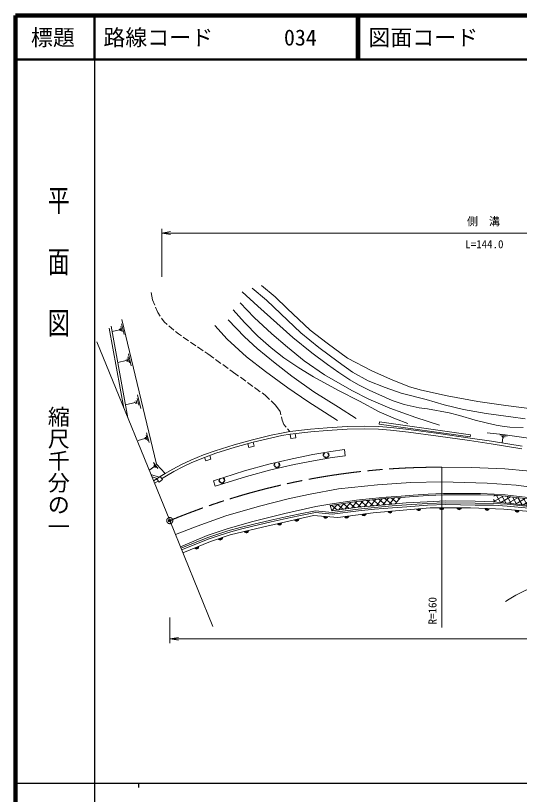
# Model space of a CAD drawing. Units: millimetres, scale not verified. Extents: x 40000 to 680000, y 20000 to 380000.
# Drawn here: x 40000 to 154790, y 202409 to 380000 of the extents above; entities that cross this region are included whole.
import ezdxf
from ezdxf.enums import TextEntityAlignment as Align

# ---------------------------------------------------------------- set-up
doc = ezdxf.new("R2010")
doc.units = ezdxf.units.MM
doc.header["$LTSCALE"] = 1000
doc.header["$PDMODE"] = 32
doc.header["$PDSIZE"] = 500
doc.linetypes.add('CHAIN', pattern=[18.5, 12, -1.5, 3.5, -1.5])
for name, color, linetype, lineweight in [('M-BMK', 2, 'CHAIN', 13), ('M-BMK-OTRS', 5, 'Continuous', 13), ('M-STR-HTXT', 7, 'Continuous', 13), ('M-TTL', 2, 'Continuous', 140), ('M-TTL-BAND', 7, 'Continuous', 25), ('M-TTL-LINE', 7, 'Continuous', 50), ('M-WORK', 1, 'Continuous', 13)]:
    doc.layers.add(name, color=color, linetype=linetype, lineweight=lineweight)
doc.layers.add('M-OTRS', color=6, linetype='Continuous')
doc.layers.add('M-TTL-TXT', color=7, linetype='Continuous')
doc.styles.add('@ＭＳ ゴシック', font='')
doc.styles.add('ＭＳ ゴシック', font='')
doc.styles.get('@ＭＳ ゴシック').set_extended_font_data('@MS Gothic')
doc.styles.get('ＭＳ ゴシック').set_extended_font_data('MS Gothic')

# ---------------------------------------------------------------- blocks, each defined once
blk = doc.blocks.new('open_arrow')
at = {"color": 0, "linetype": 'Continuous', "lineweight": -2}
blk.add_lwpolyline([(7.5, 1.25), (0, 0), (7.5, -1.25)], dxfattribs=at)

msp = doc.modelspace()

# ---------------------------------------------------------------- hatches: boundary and pattern name
at = {"layer": 'M-WORK'}
h = msp.add_hatch(dxfattribs=at)
h.set_pattern_fill('USER', color=256, style=0, pattern_type=2)
h.set_pattern_definition([(50, (114091, 267904), (-766.044, 642.79), []), (140, (114091, 267904), (-642.79, -766.044), [])])
h.paths.add_polyline_path([(111645, 268266), (114707, 268734), (117742, 269170), (121244, 269575), (124427, 269925), (127876, 270091), (126587, 268706), (121677, 268208), (118004, 267876), (112023, 267045)])
h = msp.add_hatch(dxfattribs=at)
h.set_pattern_fill('USER', color=256, style=0, pattern_type=2)
h.set_pattern_definition([(30, (149985, 269811), (-500, 866.025), []), (120, (149985, 269811), (-866.025, -500), [])])
h.paths.add_polyline_path([(149027, 270608), (151529, 270405), (154123, 270148), (156736, 269780), (159688, 269318), (164338, 268636), (168473, 267953), (173348, 267251), (172438, 266227), (164482, 267296), (157007, 268282), (152078, 268835), (148829, 269149)])

# ---------------------------------------------------------------- linework, layer by layer
at = {"layer": 'M-BMK'}
msp.add_lwpolyline([(137117, 277014), (143907, 276969), (151466, 276637), (156435, 276166), (163551, 275114), (173612, 273452), (205886, 268493), (222478, 265876), (231176, 264940), (240636, 264363), (249637, 264195), (262457, 264507), (267579, 264881), (273143, 265358), (281146, 266487), (291612, 268729), (311588, 273713), (320118, 275853), (324259, 276952), (342834, 281673), (370819, 288622)], dxfattribs=at)
msp.add_circle((75129, 264841), 700, dxfattribs=at)
msp.add_arc((136349, 117016), 160000, 89.72521, 112.49648, dxfattribs=at)
at = {"layer": 'M-BMK-OTRS'}
for p, q in [((75129, 264841), (58542, 305615)), ((84937, 240732), (75129, 264841))]:
    msp.add_line(p, q, dxfattribs=at)
at = {"layer": 'M-OTRS'}
msp.add_point((75129, 264841), dxfattribs=at)
at = {"layer": 'M-STR-HTXT'}
for p, q in [((73306, 320400), (73306, 331411)), ((73306, 330411), (220361, 330411)), ((137117, 277014), (137134, 240434)), ((75129, 242721), (75129, 236894)), ((75129, 237894), (527173, 237894))]:
    msp.add_line(p, q, dxfattribs=at)
at = {"layer": 'M-TTL'}
for p, q in [((40000, 380000), (40000, 20000)), ((680000, 380000), (40000, 380000))]:
    msp.add_line(p, q, dxfattribs=at)
at = {"layer": 'M-TTL-BAND'}
for p, q in [((58000, 370000), (58000, 20000)), ((40000, 205000), (579000, 205000)), ((68000, 205000), (68000, 204000))]:
    msp.add_line(p, q, dxfattribs=at)
at = {"layer": 'M-TTL-LINE'}
for p, q in [((58000, 380000), (58000, 370000)), ((117750, 380000), (117750, 370000)), ((118250, 380000), (118250, 370000)), ((40000, 370000), (680000, 370000))]:
    msp.add_line(p, q, dxfattribs=at)
at = {"layer": 'M-WORK'}
for p, q in [((70891, 316891), (71223, 315202)), ((71223, 315202), (71711, 313995)), ((71898, 313531), (72386, 312323)), ((72386, 312323), (72969, 311438)), ((73244, 311020), (73826, 310136)), ((61761, 309173), (65604, 288255)), ((64016, 309067), (64312, 307859)), ((64109, 309730), (64702, 307315)), ((73826, 310136), (74508, 309574)), ((74894, 309256), (76052, 308302)), ((61353, 308760), (64683, 290520)), ((63681, 308345), (61990, 307930)), ((63644, 308496), (63718, 308194)), ((63848, 308706), (63996, 308102)), ((76438, 307984), (77121, 307422)), ((77121, 307422), (77765, 306979)), ((78177, 306696), (79413, 305846)), ((79825, 305563), (81061, 304713)), ((81473, 304430), (82709, 303580)), ((65586, 302155), (65922, 300785)), ((65692, 302907), (66365, 300167)), ((83121, 303297), (83766, 302854)), ((83766, 302854), (85148, 301865)), ((65206, 301335), (63288, 300864)), ((65164, 301507), (65248, 301164)), ((65396, 301745), (65564, 301060)), ((85554, 301574), (86774, 300701)), ((87181, 300410), (88401, 299537)), ((88808, 299246), (90189, 298258)), ((90189, 298258), (90806, 297809)), ((91211, 297515), (92424, 296633)), ((92828, 296339), (94041, 295456)), ((94446, 295162), (95062, 294714)), ((67802, 293555), (68567, 290435)), ((95062, 294714), (95744, 294234)), ((96153, 293947), (96835, 293468)), ((96835, 293468), (97859, 292478)), ((67249, 291765), (65065, 291229)), ((67201, 291960), (67296, 291570)), ((67465, 292232), (67656, 291452)), ((67681, 292698), (68064, 291139)), ((98219, 292131), (99243, 291142)), ((99243, 291142), (100268, 289757)), ((100268, 289757), (100443, 288991)), ((100554, 288503), (100729, 287736)), ((100729, 287736), (101154, 286776)), ((101154, 286776), (101652, 286151)), ((107205, 285660), (110953, 285992)), ((110953, 285992), (115512, 286288)), ((115512, 286288), (119573, 286398)), ((119573, 286398), (122757, 286269)), ((122757, 286269), (125489, 286048)), ((125489, 286048), (129623, 285586)), ((69731, 284237), (70050, 283136)), ((69791, 284851), (70429, 282649)), ((93975, 283288), (98253, 284303)), ((98253, 284303), (100560, 284802)), ((98386, 283718), (100675, 284213)), ((100560, 284802), (102462, 285134)), ((100675, 284213), (102546, 284540)), ((101963, 285760), (102462, 285134)), ((102462, 285134), (107205, 285660)), ((102546, 284540), (107265, 285063)), ((107265, 285063), (110998, 285394)), ((110998, 285394), (115539, 285688)), ((115539, 285688), (119569, 285798)), ((119569, 285798), (122720, 285670)), ((122720, 285670), (125431, 285450)), ((125431, 285450), (129551, 284991)), ((129551, 284991), (136260, 284106)), ((129623, 285586), (136342, 284700)), ((136342, 284700), (143541, 283667)), ((150319, 284379), (151973, 284061)), ((69450, 283559), (67909, 283112)), ((69410, 283696), (69490, 283421)), ((69590, 283898), (69750, 283347)), ((89823, 282139), (93975, 283288)), ((89994, 281564), (94125, 282707)), ((94125, 282707), (98386, 283718)), ((136260, 284106), (143455, 283073)), ((143455, 283073), (148342, 282354)), ((143541, 283667), (148433, 282947)), ((148433, 282947), (155428, 281839)), ((150701, 284134), (151528, 283975)), ((151051, 283724), (150829, 282566)), ((150876, 283929), (151290, 283850)), ((150948, 283744), (151154, 283704)), ((82846, 279813), (85467, 280755)), ((85467, 280755), (89823, 282139)), ((85659, 280186), (89994, 281564)), ((148342, 282354), (155333, 281247)), ((79911, 278632), (82846, 279813)), ((80155, 278083), (83060, 279253)), ((83060, 279253), (85659, 280186)), ((71524, 277125), (70579, 276420)), ((71426, 278102), (72433, 276752)), ((71461, 277209), (71587, 277040)), ((71533, 277394), (71785, 277057)), ((71542, 277664), (72046, 276989)), ((75795, 276565), (77825, 277617)), ((76084, 276039), (78095, 277081)), ((77825, 277617), (79911, 278632)), ((78095, 277081), (80155, 278083)), ((72739, 274743), (70848, 275365)), ((72961, 274898), (74080, 275565)), ((74080, 275565), (75795, 276565)), ((74385, 275048), (76084, 276039)), ((71080, 274794), (72294, 274432)), ((72179, 274351), (71447, 273893)), ((71666, 273355), (72514, 273873)), ((73268, 274383), (74385, 275048)), ((121210, 269874), (124403, 270224)), ((124403, 270224), (127855, 270390)), ((124427, 269925), (127876, 270091)), ((127855, 270390), (130606, 270649)), ((127876, 270091), (130630, 270350)), ((130606, 270649), (134020, 270889)), ((130630, 270350), (134036, 270589)), ((134020, 270889), (137472, 271018)), ((134036, 270589), (137478, 270718)), ((137472, 271018), (142659, 271036)), ((137478, 270718), (142659, 270736)), ((142659, 271036), (145908, 271036)), ((142659, 270736), (145901, 270736)), ((145901, 270736), (149027, 270608)), ((145908, 271036), (149046, 270907)), ((149027, 270608), (151529, 270405)), ((149046, 270907), (151556, 270704)), ((151529, 270405), (154123, 270148)), ((151556, 270704), (154159, 270446)), ((154123, 270148), (156736, 269780)), ((154159, 270446), (156780, 270077)), ((111599, 268563), (114664, 269031)), ((111645, 268266), (114707, 268734)), ((114664, 269031), (117703, 269467)), ((114707, 268734), (117742, 269170)), ((117703, 269467), (121210, 269874)), ((117742, 269170), (121244, 269575)), ((121244, 269575), (124427, 269925)), ((121766, 267822), (125808, 268191)), ((125808, 268191), (129076, 268413)), ((129076, 268413), (133838, 268763)), ((129104, 268014), (133859, 268364)), ((133838, 268763), (137991, 268893)), ((133859, 268364), (137995, 268492)), ((137991, 268893), (144691, 268800)), ((137995, 268492), (144686, 268400)), ((144686, 268400), (148922, 268345)), ((144691, 268800), (148937, 268745)), ((148922, 268345), (152005, 268162)), ((148937, 268745), (152038, 268560)), ((152038, 268560), (157003, 268043)), ((104483, 266339), (108347, 267077)), ((104562, 265947), (108366, 266674)), ((108347, 267077), (112112, 266721)), ((108366, 266674), (112119, 266318)), ((112112, 266721), (118056, 267490)), ((112119, 266318), (118099, 267092)), ((118056, 267490), (121766, 267822)), ((118099, 267092), (121802, 267424)), ((121802, 267424), (125840, 267792)), ((125840, 267792), (129104, 268014)), ((152005, 268162), (156955, 267646)), ((93986, 263952), (98158, 264961)), ((98158, 264961), (101566, 265712)), ((98248, 264571), (101651, 265321)), ((101566, 265712), (104483, 266339)), ((101651, 265321), (104562, 265947)), ((88375, 262524), (91156, 263287)), ((88489, 262141), (91254, 262900)), ((91156, 263287), (93986, 263952)), ((91254, 262900), (94079, 263563)), ((94079, 263563), (98248, 264571)), ((77680, 258570), (83991, 261100)), ((83991, 261100), (85840, 261700)), ((84127, 260724), (85963, 261319)), ((85840, 261700), (88375, 262524)), ((85963, 261319), (88489, 262141)), ((77829, 258199), (84127, 260724))]:
    msp.add_line(p, q, dxfattribs=at)
for points in [[(157588, 290358), (151681, 291078), (145350, 292038), (138298, 293293), (132484, 294585), (129715, 295379), (125433, 297077), (121169, 298960), (115594, 301858), (110961, 305273), (107140, 308300), (101880, 313228), (99134, 315905), (96033, 318470)], [(91637, 317041), (95177, 313727), (99524, 309851), (103178, 306584), (107498, 303123), (111042, 300410), (113635, 298610), (116145, 296949), (118102, 295786), (120575, 294586), (125781, 292223), (128531, 291337), (131946, 290562), (133866, 290304), (138812, 289418), (141138, 288845), (144719, 287756), (147506, 287055), (149500, 286630), (150884, 286390), (152601, 286169), (155628, 286095)], [(93892, 317843), (97204, 315077), (100443, 311962), (105012, 307643), (109082, 304320), (113471, 301067), (116793, 298713), (120337, 296692), (124213, 295169), (127841, 293896), (133572, 292456), (137642, 291265), (142017, 290185), (147222, 289299), (152815, 288469), (156137, 288081)], [(91185, 314508), (94338, 311164), (98346, 307398), (101919, 304381), (105731, 301284), (110378, 298086), (116635, 294524), (120498, 292563), (125274, 290445), (131213, 288368), (136612, 286624)], [(89571, 312892), (92155, 309994), (95164, 306925), (98237, 304239), (101145, 301941), (104522, 299699), (107873, 297650), (113604, 294493), (118366, 292084), (122824, 289648), (126590, 288070), (129386, 286990)], [(64241, 310698), (72077, 277708), (74080, 275565)], [(85365, 309323), (88189, 306250), (92633, 302222), (96952, 298816), (102061, 295120), (106588, 292005), (113357, 287644)], [(88450, 310659), (92133, 306755), (95068, 304070), (99110, 300747), (102931, 297757), (107942, 294213), (113591, 290697), (117578, 288149)], [(102546, 284540), (102685, 283598), (103850, 283729), (103734, 284672)], [(220564, 272313), (208720, 274463), (202448, 275265), (195835, 277157), (190062, 278569), (182891, 279787), (168936, 281891), (154234, 284023), (151022, 284494), (147478, 284882)], [(92904, 282369), (93114, 281545), (94344, 281813), (94125, 282707)], [(85059, 273947), (85502, 272704), (92615, 274904), (98124, 276427), (103441, 277617), (107898, 278476), (112162, 279223), (115116, 279648), (114912, 281069)], [(85059, 273947), (92154, 276161), (97729, 277730), (103026, 278948), (107733, 279889), (111831, 280609), (114912, 281069)], [(83060, 279253), (83350, 278485), (84509, 278871), (84254, 279681)], [(76406, 261702), (81340, 263584), (87902, 265910), (95586, 268111), (102438, 269855), (107090, 270894), (113569, 272057), (122457, 273012), (130057, 273510), (137117, 273676), (142309, 273552), (147459, 273386), (154021, 272929), (165151, 271517)], [(111599, 268563), (108444, 268061), (101356, 266492), (93770, 264554), (88199, 262951), (83682, 261444), (77562, 258860)], [(218364, 260717), (218173, 259216), (207063, 260365), (196233, 262568), (188334, 263882), (180535, 265116), (172438, 266227), (164482, 267296), (157007, 268282), (152078, 268835), (148829, 269149), (144676, 269260), (137957, 269315), (133786, 269112), (129023, 268872), (126587, 268706), (121677, 268208), (118004, 267876), (112023, 267045), (111645, 268266)], [(78118, 257493), (84377, 260050), (88918, 261573), (96283, 263372), (107912, 265975), (113394, 265560), (121451, 266640), (129176, 267304), (134492, 267719), (143629, 267719), (151216, 267443), (157252, 266916), (165890, 265781), (175941, 264203), (183333, 263012), (192221, 261600), (198949, 260437), (212156, 258084)], [(151624, 246421), (152473, 246950), (154011, 247824), (156066, 248882), (157518, 249534), (159549, 250261), (161641, 250888), (163806, 251430), (166218, 252045), (168667, 252537), (171165, 252931), (173097, 253079), (175275, 253115), (178352, 252955), (181367, 252759), (185267, 252488), (188565, 252069), (192614, 251713), (194509, 251626), (196109, 251676), (197844, 251934), (200317, 252414), (201727, 252718)]]:
    msp.add_lwpolyline(points, dxfattribs=at)
for points in [[(122813, 286820), (143549, 283925), (143631, 284425), (122914, 287371)], [(72179, 274351), (72961, 274898), (73461, 274183), (72679, 273636)]]:
    msp.add_lwpolyline(points, close=True, dxfattribs=at)
for centre, radius, start, end in [((110238, 279719), 176, 75.21658, 302.87239), ((110338, 280042), 164, 48.05697, 250.032), ((110428, 279437), 165, 125.34215, 332.74682), ((110735, 279312), 167, 162.80821, 15.28076), ((111044, 279428), 165, 205.99053, 52.09845), ((111182, 280043), 172, 278.02627, 140.0627), ((111253, 279701), 178, 233.0818, 105.00717), ((99024, 277476), 176, 75.21658, 302.87239), ((99125, 277800), 164, 48.05697, 250.032), ((99215, 277194), 165, 125.34215, 332.74682), ((99521, 277069), 167, 162.80821, 15.28076), ((99831, 277185), 165, 205.99053, 52.09845), ((99969, 277801), 172, 278.02627, 140.0627), ((100039, 277458), 178, 233.0818, 105.00717), ((86491, 273929), 176, 75.21658, 302.87239), ((86591, 274252), 164, 48.05697, 250.032), ((86681, 273647), 165, 125.34215, 332.74682), ((86988, 273522), 167, 162.80821, 15.28076), ((87297, 273638), 165, 205.99053, 52.09845), ((87436, 274254), 172, 278.02627, 140.0627), ((87506, 273911), 178, 233.0818, 105.00717), ((119390, 266477), 512, 200.31371, 354.95295), ((119390, 266477), 410, 203.55901, 351.70765), ((119390, 266477), 308, 209.09346, 346.1732), ((119390, 266477), 205, 220.91672, 334.34994), ((125304, 267084), 512, 197.59695, 352.23618), ((125304, 267084), 410, 200.84225, 348.99089), ((125304, 267084), 308, 206.37669, 343.45644), ((125304, 267084), 205, 218.19996, 331.63318), ((131825, 267624), 512, 197.14754, 351.78678), ((131825, 267624), 410, 200.39284, 348.54148), ((131825, 267624), 308, 205.92729, 343.00703), ((131825, 267624), 205, 217.75055, 331.18377), ((137061, 267832), 512, 192.68038, 347.31962), ((137061, 267832), 410, 195.92568, 344.07432), ((137061, 267832), 308, 201.46013, 338.53987), ((137061, 267832), 205, 213.28339, 326.71661), ((141061, 267832), 512, 192.68038, 347.31962), ((141061, 267832), 410, 195.92568, 344.07432), ((141061, 267832), 308, 201.46013, 338.53987), ((141061, 267832), 205, 213.28339, 326.71661), ((147426, 267693), 512, 190.59022, 345.22946), ((147426, 267693), 410, 193.83552, 341.98416), ((147426, 267693), 308, 199.36997, 336.44971), ((147426, 267693), 205, 211.19323, 324.62645), ((154243, 267292), 512, 187.6993, 342.33853), ((154243, 267292), 410, 190.9446, 339.09324), ((154243, 267292), 308, 196.47905, 333.55879), ((154243, 267292), 205, 208.30231, 321.73553), ((104025, 265220), 512, 205.29583, 359.93506), ((104025, 265220), 410, 208.54112, 356.68976), ((104025, 265220), 308, 214.07557, 351.15532), ((104025, 265220), 205, 225.89883, 339.33205), ((110662, 265880), 512, 188.34807, 342.9873), ((110662, 265880), 410, 191.59337, 339.74201), ((110662, 265880), 308, 197.12781, 334.20756), ((110662, 265880), 205, 208.95108, 322.3843), ((115425, 265945), 512, 200.31371, 354.95295), ((115425, 265945), 410, 203.55901, 351.70765), ((115425, 265945), 308, 209.09346, 346.1732), ((115425, 265945), 205, 220.91672, 334.34994), ((100121, 264347), 512, 205.29583, 359.93506), ((100121, 264347), 410, 208.54112, 356.68976), ((100121, 264347), 308, 214.07557, 351.15532), ((100121, 264347), 205, 225.89883, 339.33205), ((92574, 262582), 512, 206.41213, 1.05137), ((92574, 262582), 410, 209.65743, 357.80607), ((92574, 262582), 308, 215.19188, 352.27162), ((92574, 262582), 205, 227.01514, 340.44836), ((86612, 260918), 512, 211.22008, 5.85931), ((86612, 260918), 410, 214.46537, 2.61401), ((86612, 260918), 308, 219.99982, 357.07957), ((86612, 260918), 205, 231.82308, 345.2563), ((81205, 258875), 512, 214.90246, 9.54169), ((81205, 258875), 410, 218.14776, 6.2964), ((81205, 258875), 308, 223.68221, 0.76195), ((81205, 258875), 205, 235.50547, 348.93869)]:
    msp.add_arc(centre, radius, start, end, dxfattribs=at)

# ---------------------------------------------------------------- block references
at = {"layer": 'M-STR-HTXT', "xscale": 267, "yscale": 267}
for p in [(73306, 330411), (75129, 237894)]:
    msp.add_blockref('open_arrow', p, dxfattribs=at)

# ---------------------------------------------------------------- texts
at = {"layer": 'M-STR-HTXT', "style": 'ＭＳ ゴシック'}
for s, p in [('側\u3000溝', (146600, 331600)), ('L=144.0', (146800, 326400))]:
    msp.add_text(s, height=1833, dxfattribs=at).set_placement(p, align=Align.BOTTOM_CENTER)
msp.add_text('R=160', height=1833, rotation=90.027, dxfattribs=at).set_placement((136449, 244296), align=Align.BOTTOM_CENTER)
at = {"layer": 'M-TTL-BAND', "style": '@ＭＳ ゴシック', "width": 1.4}
msp.add_text('平  面  図', height=3666, rotation=270, dxfattribs=at).set_placement((49777, 306475), align=Align.MIDDLE_RIGHT)
at = {"layer": 'M-TTL-BAND', "style": '@ＭＳ ゴシック'}
msp.add_text('縮尺千分の一', height=3666, rotation=270, dxfattribs=at).set_placement((49777, 261030), align=Align.MIDDLE_RIGHT)
at = {"layer": 'M-TTL-TXT', "style": 'ＭＳ ゴシック'}
msp.add_text('標題', height=3666, dxfattribs=at).set_placement((48500, 375000), align=Align.MIDDLE_CENTER)
for s, p in [('路線コード', (60000, 375000)), ('034', (101142, 375000)), ('図面コード', (120380, 375000))]:
    msp.add_text(s, height=3666, dxfattribs=at).set_placement(p, align=Align.MIDDLE_LEFT)

doc.saveas('drawing.dxf')
